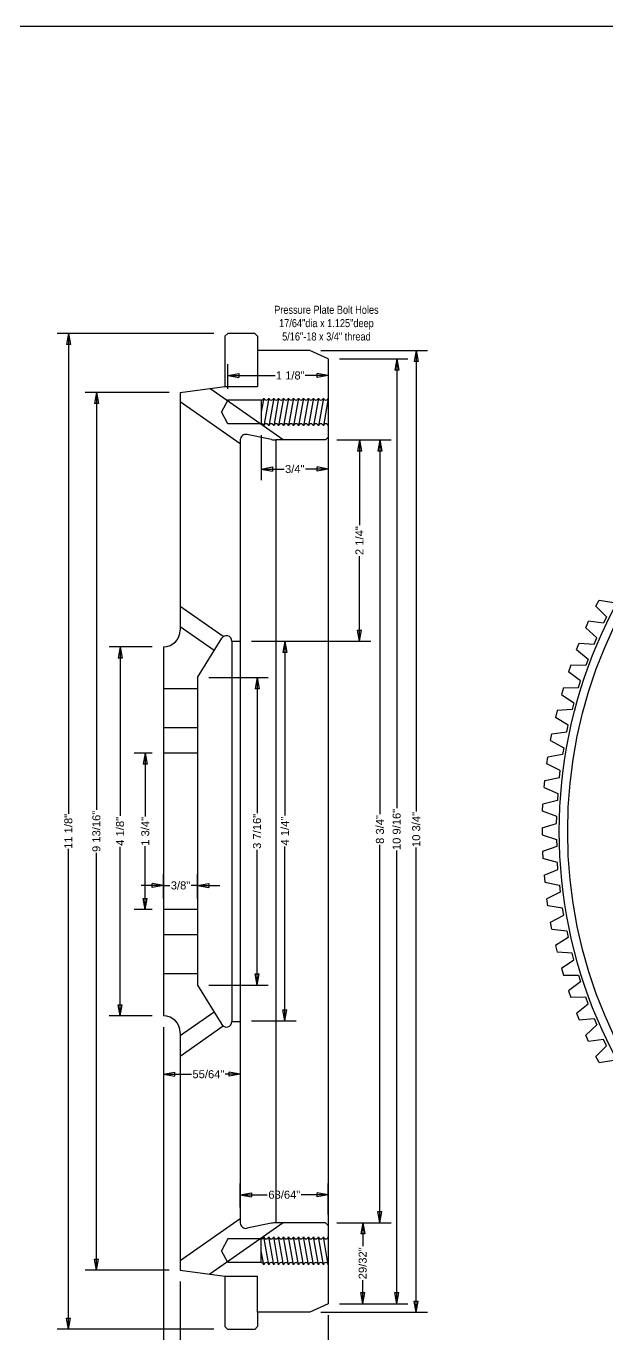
# Model space of a CAD drawing. Header units: inches. Extents: x 289 to 401, y -474 to -450.
# Drawn here: x 339.26 to 345.76, y -466.23 to -451.62 of the extents above; entities that cross this region are included whole.
import ezdxf

# ---------------------------------------------------------------- set-up
doc = ezdxf.new("R2010")
doc.units = ezdxf.units.IN
doc.header["$MEASUREMENT"] = 0
doc.header["$PDMODE"] = 1
doc.header["$PDSIZE"] = -2
for name, color, linetype in [('Black', 7, 'Continuous'), ('Dimension', 163, 'Continuous'), ('Green', 94, 'Continuous'), ('Grey', 9, 'Continuous'), ('Pink', 6, 'Continuous'), ('Red', 1, 'Continuous'), ('Title Block', 7, 'Continuous')]:
    doc.layers.add(name, color=color, linetype=linetype)
doc.styles.add('Arial', font='Arial Regular.ttf')
doc.styles.add('Arial Narrow', font='Arial Narrow Regular.ttf')
doc.styles.add('Chalkboard', font='Chalkboard Regular.ttf')
doc.dimstyles.new('Buckmensions', dxfattribs={"dimtxt": 0.115475, "dimasz": 0.125, "dimexe": 0.125, "dimexo": 0.125, "dimgap": 0, "dimtad": 0, "dimdec": 3, "dimzin": 11, "dimdsep": 46, "dimlunit": 4, "dimtxsty": 'Chalkboard', "dimblk": 'VW_EMPTYARROW', "dimcen": 0, "dimadec": 4, "dimazin": 0, "dimtfac": 0.8, "dimtdec": 3, "dimtix": 1, "dimtmove": 0, "dimatfit": 0, "dimldrblk": 'VW_EMPTYARROW', "dimfxl": 0, "dimfrac": 2, "dimtolj": 1, "dimtzin": 11, "dimarcsym": 0})

# ---------------------------------------------------------------- blocks, each defined once
blk = doc.blocks.new('VW_EMPTYARROW')
at = {"color": 0, "linetype": 'ByBlock', "lineweight": -2}
for p, q in [((0, 0), (-1, 0.18)), ((-1, -0.18), (-1, 0.18)), ((0, 0), (-1, 0)), ((0, 0), (-1, -0.18))]:
    blk.add_line(p, q, dxfattribs=at)
blk = doc.blocks.new('*D57')
at = {"layer": 'Defpoints', "color": 0, "lineweight": 0}
for p in [(340.797, -462.678), (341.656, -462.734), (340.797, -463.33)]:
    blk.add_point(p, dxfattribs=at)
at = {"layer": 'Dimension', "color": 0, "lineweight": -2}
for p, q in [((340.797, -462.803), (340.797, -463.455)), ((341.656, -462.859), (341.656, -463.455)), ((340.922, -463.33), (341.112, -463.33)), ((341.531, -463.33), (341.488, -463.33))]:
    blk.add_line(p, q, dxfattribs=at)
at = {"layer": 'Dimension', "color": 0, "lineweight": -2, "xscale": 0.125, "yscale": 0.125, "zscale": 0.125, "rotation": 180}
blk.add_blockref('VW_EMPTYARROW', (340.797, -463.33), dxfattribs=at)
at = {"layer": 'Dimension', "color": 0, "lineweight": -2, "xscale": 0.125, "yscale": 0.125, "zscale": 0.125}
blk.add_blockref('VW_EMPTYARROW', (341.656, -463.33), dxfattribs=at)
at = {"layer": 'Dimension', "color": 0, "insert": (341.3, -463.33), "char_height": 0.0895, "attachment_point": 5, "style": 'Arial'}
blk.add_mtext('\\A1;55/64"', dxfattribs=at)
blk = doc.blocks.new('*D58')
at = {"layer": 'Defpoints', "color": 0, "lineweight": 0}
for p in [(340.594, -459.74), (340.797, -459.74), (340.797, -461.49)]:
    blk.add_point(p, dxfattribs=at)
at = {"layer": 'Dimension', "color": 0, "lineweight": -2}
for p, q in [((340.672, -459.74), (340.469, -459.74)), ((340.594, -459.865), (340.594, -460.448)), ((340.594, -461.365), (340.594, -460.782)), ((340.672, -461.49), (340.469, -461.49))]:
    blk.add_line(p, q, dxfattribs=at)
at = {"layer": 'Dimension', "color": 0, "lineweight": -2, "xscale": 0.125, "yscale": 0.125, "zscale": 0.125}
for p, rotation in [((340.594, -459.74), 90), ((340.594, -461.49), 270)]:
    blk.add_blockref('VW_EMPTYARROW', p, dxfattribs=dict(at, rotation=rotation))
at = {"layer": 'Dimension', "color": 0, "insert": (340.594, -460.615), "char_height": 0.0895, "attachment_point": 5, "rotation": 90, "style": 'Arial'}
blk.add_mtext('\\A1;1 3/4"', dxfattribs=at)
blk = doc.blocks.new('*D59')
at = {"layer": 'Defpoints', "color": 0, "lineweight": 0}
for p in [(340.312, -458.553), (340.797, -458.553), (340.797, -462.678)]:
    blk.add_point(p, dxfattribs=at)
at = {"layer": 'Dimension', "color": 0, "lineweight": -2}
for p, q in [((340.672, -458.553), (340.188, -458.553)), ((340.312, -458.678), (340.312, -460.442)), ((340.312, -462.553), (340.312, -460.788)), ((340.672, -462.678), (340.188, -462.678))]:
    blk.add_line(p, q, dxfattribs=at)
at = {"layer": 'Dimension', "color": 0, "lineweight": -2, "xscale": 0.125, "yscale": 0.125, "zscale": 0.125}
for p, rotation in [((340.312, -458.553), 90), ((340.312, -462.678), 270)]:
    blk.add_blockref('VW_EMPTYARROW', p, dxfattribs=dict(at, rotation=rotation))
at = {"layer": 'Dimension', "color": 0, "insert": (340.312, -460.615), "char_height": 0.0895, "attachment_point": 5, "rotation": 90, "style": 'Arial'}
blk.add_mtext('\\A1;4 1/8"', dxfattribs=at)
blk = doc.blocks.new('*D60')
at = {"layer": 'Defpoints', "color": 0, "lineweight": 0}
for p in [(340.047, -455.709), (340.985, -455.709), (340.985, -465.521)]:
    blk.add_point(p, dxfattribs=at)
at = {"layer": 'Dimension', "color": 0, "lineweight": -2}
for p, q in [((340.86, -455.709), (339.922, -455.709)), ((340.047, -455.834), (340.047, -460.375)), ((340.047, -465.396), (340.047, -460.855)), ((340.86, -465.521), (339.922, -465.521))]:
    blk.add_line(p, q, dxfattribs=at)
at = {"layer": 'Dimension', "color": 0, "lineweight": -2, "xscale": 0.125, "yscale": 0.125, "zscale": 0.125}
for p, rotation in [((340.047, -455.709), 90), ((340.047, -465.521), 270)]:
    blk.add_blockref('VW_EMPTYARROW', p, dxfattribs=dict(at, rotation=rotation))
at = {"layer": 'Dimension', "color": 0, "insert": (340.047, -460.615), "char_height": 0.08948, "attachment_point": 5, "rotation": 90, "style": 'Arial'}
blk.add_mtext('\\A1;9 13/16"', dxfattribs=at)
blk = doc.blocks.new('*D61')
at = {"layer": 'Defpoints', "color": 0, "lineweight": 0}
for p in [(341.179, -458.896), (341.179, -462.334), (341.844, -462.334)]:
    blk.add_point(p, dxfattribs=at)
at = {"layer": 'Dimension', "color": 0, "lineweight": -2}
for p, q in [((341.304, -458.896), (341.969, -458.896)), ((341.844, -459.021), (341.844, -460.41)), ((341.844, -462.209), (341.844, -460.821)), ((341.304, -462.334), (341.969, -462.334))]:
    blk.add_line(p, q, dxfattribs=at)
at = {"layer": 'Dimension', "color": 0, "lineweight": -2, "xscale": 0.125, "yscale": 0.125, "zscale": 0.125}
for p, rotation in [((341.844, -458.896), 90), ((341.844, -462.334), 270)]:
    blk.add_blockref('VW_EMPTYARROW', p, dxfattribs=dict(at, rotation=rotation))
at = {"layer": 'Dimension', "color": 0, "insert": (341.844, -460.615), "char_height": 0.08948, "attachment_point": 5, "rotation": 90, "style": 'Arial'}
blk.add_mtext('\\A1;3 7/16"', dxfattribs=at)
blk = doc.blocks.new('*D62')
at = {"layer": 'Defpoints', "color": 0, "lineweight": 0}
for p in [(341.656, -458.49), (341.656, -462.734), (342.156, -462.734)]:
    blk.add_point(p, dxfattribs=at)
at = {"layer": 'Dimension', "color": 0, "lineweight": -2}
for p, q in [((341.781, -458.49), (342.281, -458.49)), ((342.156, -458.615), (342.156, -460.439)), ((342.156, -462.609), (342.156, -460.785)), ((341.781, -462.734), (342.281, -462.734))]:
    blk.add_line(p, q, dxfattribs=at)
at = {"layer": 'Dimension', "color": 0, "lineweight": -2, "xscale": 0.125, "yscale": 0.125, "zscale": 0.125}
for p, rotation in [((342.156, -458.49), 90), ((342.156, -462.734), 270)]:
    blk.add_blockref('VW_EMPTYARROW', p, dxfattribs=dict(at, rotation=rotation))
at = {"layer": 'Dimension', "color": 0, "insert": (342.156, -460.612), "char_height": 0.0895, "attachment_point": 5, "rotation": 90, "style": 'Arial'}
blk.add_mtext('\\A1;4 1/4"', dxfattribs=at)
blk = doc.blocks.new('*D63')
at = {"layer": 'Defpoints', "color": 0, "lineweight": 0}
for p in [(342.61, -456.24), (342.61, -464.99), (343.219, -464.99)]:
    blk.add_point(p, dxfattribs=at)
at = {"layer": 'Dimension', "color": 0, "lineweight": -2}
for p, q in [((342.735, -456.24), (343.344, -456.24)), ((343.219, -456.365), (343.219, -460.423)), ((343.219, -464.865), (343.219, -460.764)), ((342.735, -464.99), (343.344, -464.99))]:
    blk.add_line(p, q, dxfattribs=at)
at = {"layer": 'Dimension', "color": 0, "lineweight": -2, "xscale": 0.125, "yscale": 0.125, "zscale": 0.125}
for p, rotation in [((343.219, -456.24), 90), ((343.219, -464.99), 270)]:
    blk.add_blockref('VW_EMPTYARROW', p, dxfattribs=dict(at, rotation=rotation))
at = {"layer": 'Dimension', "color": 0, "insert": (343.219, -460.594), "char_height": 0.0895, "attachment_point": 5, "rotation": 90, "style": 'Arial'}
blk.add_mtext('\\A1;8 3/4"', dxfattribs=at)
blk = doc.blocks.new('*D64')
at = {"layer": 'Defpoints', "color": 0, "lineweight": 0}
for p in [(342.641, -455.334), (343.406, -455.334), (342.641, -465.896)]:
    blk.add_point(p, dxfattribs=at)
at = {"layer": 'Dimension', "color": 0, "lineweight": -2}
for p, q in [((342.766, -455.334), (343.531, -455.334)), ((343.406, -455.459), (343.406, -460.357)), ((343.406, -465.771), (343.406, -460.83)), ((342.766, -465.896), (343.531, -465.896))]:
    blk.add_line(p, q, dxfattribs=at)
at = {"layer": 'Dimension', "color": 0, "lineweight": -2, "xscale": 0.125, "yscale": 0.125, "zscale": 0.125}
for p, rotation in [((343.406, -455.334), 90), ((343.406, -465.896), 270)]:
    blk.add_blockref('VW_EMPTYARROW', p, dxfattribs=dict(at, rotation=rotation))
at = {"layer": 'Dimension', "color": 0, "insert": (343.406, -460.594), "char_height": 0.08948, "attachment_point": 5, "rotation": 90, "style": 'Arial'}
blk.add_mtext('\\A1;10 9/16"', dxfattribs=at)
blk = doc.blocks.new('*D65')
at = {"layer": 'Defpoints', "color": 0, "lineweight": 0}
for p in [(342.434, -455.24), (343.625, -455.24), (342.434, -465.99)]:
    blk.add_point(p, dxfattribs=at)
at = {"layer": 'Dimension', "color": 0, "lineweight": -2}
for p, q in [((342.559, -455.24), (343.75, -455.24)), ((343.625, -455.365), (343.625, -460.392)), ((343.625, -465.865), (343.625, -460.796)), ((342.559, -465.99), (343.75, -465.99))]:
    blk.add_line(p, q, dxfattribs=at)
at = {"layer": 'Dimension', "color": 0, "lineweight": -2, "xscale": 0.125, "yscale": 0.125, "zscale": 0.125}
for p, rotation in [((343.625, -455.24), 90), ((343.625, -465.99), 270)]:
    blk.add_blockref('VW_EMPTYARROW', p, dxfattribs=dict(at, rotation=rotation))
at = {"layer": 'Dimension', "color": 0, "insert": (343.625, -460.594), "char_height": 0.08948, "attachment_point": 5, "rotation": 90, "style": 'Arial'}
blk.add_mtext('\\A1;10 3/4"', dxfattribs=at)
blk = doc.blocks.new('*D66')
at = {"layer": 'Defpoints', "color": 0, "lineweight": 0}
for p in [(339.734, -455.049), (341.485, -455.049), (341.485, -466.181)]:
    blk.add_point(p, dxfattribs=at)
at = {"layer": 'Dimension', "color": 0, "lineweight": -2}
for p, q in [((341.36, -455.049), (339.609, -455.049)), ((339.734, -455.174), (339.734, -460.418)), ((339.734, -466.056), (339.734, -460.812)), ((341.36, -466.181), (339.609, -466.181))]:
    blk.add_line(p, q, dxfattribs=at)
at = {"layer": 'Dimension', "color": 0, "lineweight": -2, "xscale": 0.125, "yscale": 0.125, "zscale": 0.125}
for p, rotation in [((339.734, -455.049), 90), ((339.734, -466.181), 270)]:
    blk.add_blockref('VW_EMPTYARROW', p, dxfattribs=dict(at, rotation=rotation))
at = {"layer": 'Dimension', "color": 0, "insert": (339.734, -460.615), "char_height": 0.08948, "attachment_point": 5, "rotation": 90, "style": 'Arial'}
blk.add_mtext('\\A1;11 1/8"', dxfattribs=at)
blk = doc.blocks.new('*D67')
at = {"layer": 'Defpoints', "color": 0, "lineweight": 0}
for p in [(340.797, -461.22), (340.797, -461.49), (341.179, -461.49)]:
    blk.add_point(p, dxfattribs=at)
at = {"layer": 'Dimension', "color": 0, "lineweight": -2}
for p, q in [((340.797, -461.365), (340.797, -461.095)), ((341.179, -461.365), (341.179, -461.095)), ((340.672, -461.22), (340.547, -461.22)), ((340.797, -461.22), (340.87, -461.22)), ((341.179, -461.22), (341.107, -461.22)), ((341.304, -461.22), (341.429, -461.22))]:
    blk.add_line(p, q, dxfattribs=at)
at = {"layer": 'Dimension', "color": 0, "lineweight": -2, "xscale": 0.125, "yscale": 0.125, "zscale": 0.125}
blk.add_blockref('VW_EMPTYARROW', (340.797, -461.22), dxfattribs=at)
at = {"layer": 'Dimension', "color": 0, "lineweight": -2, "xscale": 0.125, "yscale": 0.125, "zscale": 0.125, "rotation": 180}
blk.add_blockref('VW_EMPTYARROW', (341.179, -461.22), dxfattribs=at)
at = {"layer": 'Dimension', "color": 0, "insert": (340.988, -461.22), "char_height": 0.0895, "attachment_point": 5, "style": 'Arial'}
blk.add_mtext('\\A1;3/8"', dxfattribs=at)
blk = doc.blocks.new('*D68')
at = {"layer": 'Defpoints', "color": 0, "lineweight": 0}
for p in [(342.641, -464.677), (341.656, -464.945), (342.641, -465.021)]:
    blk.add_point(p, dxfattribs=at)
at = {"layer": 'Dimension', "color": 0, "lineweight": -2}
for p, q in [((341.656, -464.82), (341.656, -464.552)), ((342.641, -464.896), (342.641, -464.552)), ((341.781, -464.677), (341.959, -464.677)), ((342.516, -464.677), (342.338, -464.677))]:
    blk.add_line(p, q, dxfattribs=at)
at = {"layer": 'Dimension', "color": 0, "lineweight": -2, "xscale": 0.125, "yscale": 0.125, "zscale": 0.125, "rotation": 180}
blk.add_blockref('VW_EMPTYARROW', (341.656, -464.677), dxfattribs=at)
at = {"layer": 'Dimension', "color": 0, "lineweight": -2, "xscale": 0.125, "yscale": 0.125, "zscale": 0.125}
blk.add_blockref('VW_EMPTYARROW', (342.641, -464.677), dxfattribs=at)
at = {"layer": 'Dimension', "color": 0, "insert": (342.149, -464.677), "char_height": 0.0895, "attachment_point": 5, "style": 'Arial'}
blk.add_mtext('\\A1;63/64"', dxfattribs=at)
blk = doc.blocks.new('*D69')
at = {"layer": 'Defpoints', "color": 0, "lineweight": 0}
for p in [(341.485, -466.181), (341.85, -466.181), (341.485, -466.48)]:
    blk.add_point(p, dxfattribs=at)
at = {"layer": 'Dimension', "color": 0, "lineweight": -2}
for p, q in [((341.485, -466.306), (341.485, -466.605)), ((341.85, -466.306), (341.85, -466.605)), ((341.36, -466.48), (341.235, -466.48)), ((341.485, -466.48), (341.85, -466.48)), ((341.975, -466.48), (342.1, -466.48))]:
    blk.add_line(p, q, dxfattribs=at)
at = {"layer": 'Dimension', "color": 0, "lineweight": -2, "xscale": 0.125, "yscale": 0.125, "zscale": 0.125}
blk.add_blockref('VW_EMPTYARROW', (341.485, -466.48), dxfattribs=at)
at = {"layer": 'Dimension', "color": 0, "lineweight": -2, "xscale": 0.125, "yscale": 0.125, "zscale": 0.125, "rotation": 180}
blk.add_blockref('VW_EMPTYARROW', (341.85, -466.48), dxfattribs=at)
at = {"layer": 'Dimension', "color": 0, "insert": (342.29, -466.48), "char_height": 0.0895, "attachment_point": 5, "style": 'Arial'}
blk.add_mtext('\\A1;23/64"', dxfattribs=at)
blk = doc.blocks.new('*D70')
at = {"layer": 'Defpoints', "color": 0, "lineweight": 0}
for p in [(342.641, -465.896), (341.85, -466.181), (341.85, -466.65)]:
    blk.add_point(p, dxfattribs=at)
at = {"layer": 'Dimension', "color": 0, "lineweight": -2}
for p, q in [((342.641, -466.021), (342.641, -466.775)), ((341.85, -466.306), (341.85, -466.775)), ((341.975, -466.65), (342.057, -466.65)), ((342.516, -466.65), (342.434, -466.65))]:
    blk.add_line(p, q, dxfattribs=at)
at = {"layer": 'Dimension', "color": 0, "lineweight": -2, "xscale": 0.125, "yscale": 0.125, "zscale": 0.125, "rotation": 180}
blk.add_blockref('VW_EMPTYARROW', (341.85, -466.65), dxfattribs=at)
at = {"layer": 'Dimension', "color": 0, "lineweight": -2, "xscale": 0.125, "yscale": 0.125, "zscale": 0.125}
blk.add_blockref('VW_EMPTYARROW', (342.641, -466.65), dxfattribs=at)
at = {"layer": 'Dimension', "color": 0, "insert": (342.246, -466.65), "char_height": 0.0895, "attachment_point": 5, "style": 'Arial'}
blk.add_mtext('\\A1;51/64"', dxfattribs=at)
blk = doc.blocks.new('*D71')
at = {"layer": 'Defpoints', "color": 0, "lineweight": 0}
for p in [(340.985, -465.521), (342.641, -465.896), (342.641, -466.87)]:
    blk.add_point(p, dxfattribs=at)
at = {"layer": 'Dimension', "color": 0, "lineweight": -2}
for p, q in [((340.985, -465.646), (340.985, -466.995)), ((342.641, -466.021), (342.641, -466.995)), ((341.11, -466.87), (341.293, -466.87)), ((342.516, -466.87), (341.767, -466.87))]:
    blk.add_line(p, q, dxfattribs=at)
at = {"layer": 'Dimension', "color": 0, "lineweight": -2, "xscale": 0.125, "yscale": 0.125, "zscale": 0.125, "rotation": 180}
blk.add_blockref('VW_EMPTYARROW', (340.985, -466.87), dxfattribs=at)
at = {"layer": 'Dimension', "color": 0, "lineweight": -2, "xscale": 0.125, "yscale": 0.125, "zscale": 0.125}
blk.add_blockref('VW_EMPTYARROW', (342.641, -466.87), dxfattribs=at)
at = {"layer": 'Dimension', "color": 0, "insert": (341.53, -466.87), "char_height": 0.08948, "attachment_point": 5, "style": 'Arial'}
blk.add_mtext('\\A1;1 21/32"', dxfattribs=at)
blk = doc.blocks.new('*D72')
at = {"layer": 'Defpoints', "color": 0, "lineweight": 0}
for p in [(340.797, -462.678), (342.641, -465.896), (342.641, -467.11)]:
    blk.add_point(p, dxfattribs=at)
at = {"layer": 'Dimension', "color": 0, "lineweight": -2}
for p, q in [((340.797, -462.803), (340.797, -467.235)), ((342.641, -466.021), (342.641, -467.235)), ((340.922, -467.11), (341.483, -467.11)), ((342.516, -467.11), (341.956, -467.11))]:
    blk.add_line(p, q, dxfattribs=at)
at = {"layer": 'Dimension', "color": 0, "lineweight": -2, "xscale": 0.125, "yscale": 0.125, "zscale": 0.125, "rotation": 180}
blk.add_blockref('VW_EMPTYARROW', (340.797, -467.11), dxfattribs=at)
at = {"layer": 'Dimension', "color": 0, "lineweight": -2, "xscale": 0.125, "yscale": 0.125, "zscale": 0.125}
blk.add_blockref('VW_EMPTYARROW', (342.641, -467.11), dxfattribs=at)
at = {"layer": 'Dimension', "color": 0, "insert": (341.719, -467.11), "char_height": 0.08948, "attachment_point": 5, "style": 'Arial'}
blk.add_mtext('\\A1;1 27/32"', dxfattribs=at)
blk = doc.blocks.new('*D73')
at = {"layer": 'Defpoints', "color": 0, "lineweight": 0}
for p in [(342.641, -455.334), (341.516, -455.52), (341.516, -455.795)]:
    blk.add_point(p, dxfattribs=at)
at = {"layer": 'Dimension', "color": 0, "lineweight": -2}
for p, q in [((341.516, -455.67), (341.516, -455.395)), ((341.641, -455.52), (342.048, -455.52)), ((342.516, -455.52), (342.382, -455.52)), ((342.641, -455.459), (342.641, -455.645))]:
    blk.add_line(p, q, dxfattribs=at)
at = {"layer": 'Dimension', "color": 0, "lineweight": -2, "xscale": 0.125, "yscale": 0.125, "zscale": 0.125, "rotation": 180}
blk.add_blockref('VW_EMPTYARROW', (341.516, -455.52), dxfattribs=at)
at = {"layer": 'Dimension', "color": 0, "lineweight": -2, "xscale": 0.125, "yscale": 0.125, "zscale": 0.125}
blk.add_blockref('VW_EMPTYARROW', (342.641, -455.52), dxfattribs=at)
at = {"layer": 'Dimension', "color": 0, "insert": (342.215, -455.52), "char_height": 0.0895, "attachment_point": 5, "style": 'Arial'}
blk.add_mtext('\\A1;1 1/8"', dxfattribs=at)
blk = doc.blocks.new('*D74')
at = {"layer": 'Defpoints', "color": 0, "lineweight": 0}
for p in [(341.891, -456.06), (342.641, -456.209), (341.891, -456.565)]:
    blk.add_point(p, dxfattribs=at)
at = {"layer": 'Dimension', "color": 0, "lineweight": -2}
for p, q in [((341.891, -456.185), (341.891, -456.69)), ((342.641, -456.334), (342.641, -456.69)), ((342.016, -456.565), (342.147, -456.565)), ((342.516, -456.565), (342.385, -456.565))]:
    blk.add_line(p, q, dxfattribs=at)
at = {"layer": 'Dimension', "color": 0, "lineweight": -2, "xscale": 0.125, "yscale": 0.125, "zscale": 0.125, "rotation": 180}
blk.add_blockref('VW_EMPTYARROW', (341.891, -456.565), dxfattribs=at)
at = {"layer": 'Dimension', "color": 0, "lineweight": -2, "xscale": 0.125, "yscale": 0.125, "zscale": 0.125}
blk.add_blockref('VW_EMPTYARROW', (342.641, -456.565), dxfattribs=at)
at = {"layer": 'Dimension', "color": 0, "insert": (342.266, -456.565), "char_height": 0.0895, "attachment_point": 5, "style": 'Arial'}
blk.add_mtext('\\A1;3/4"', dxfattribs=at)
blk = doc.blocks.new('*D79')
at = {"layer": 'Defpoints', "color": 0, "lineweight": 0}
for p in [(342.61, -456.24), (342.99, -456.24), (341.656, -458.49)]:
    blk.add_point(p, dxfattribs=at)
at = {"layer": 'Dimension', "color": 0, "lineweight": -2}
for p, q in [((342.735, -456.24), (343.115, -456.24)), ((342.99, -456.365), (342.99, -457.193)), ((342.99, -458.365), (342.99, -457.538)), ((341.781, -458.49), (343.115, -458.49))]:
    blk.add_line(p, q, dxfattribs=at)
at = {"layer": 'Dimension', "color": 0, "lineweight": -2, "xscale": 0.125, "yscale": 0.125, "zscale": 0.125}
for p, rotation in [((342.99, -456.24), 90), ((342.99, -458.49), 270)]:
    blk.add_blockref('VW_EMPTYARROW', p, dxfattribs=dict(at, rotation=rotation))
at = {"layer": 'Dimension', "color": 0, "insert": (342.99, -457.365), "char_height": 0.0895, "attachment_point": 5, "rotation": 90, "style": 'Arial'}
blk.add_mtext('\\A1;2 1/4"', dxfattribs=at)
blk = doc.blocks.new('*D80')
at = {"layer": 'Defpoints', "color": 0, "lineweight": 0}
for p in [(342.61, -464.99), (343.026, -464.99), (342.641, -465.896)]:
    blk.add_point(p, dxfattribs=at)
at = {"layer": 'Dimension', "color": 0, "lineweight": -2}
for p, q in [((342.735, -464.99), (343.151, -464.99)), ((343.026, -465.115), (343.026, -465.253)), ((343.026, -465.771), (343.026, -465.633)), ((342.766, -465.896), (343.151, -465.896))]:
    blk.add_line(p, q, dxfattribs=at)
at = {"layer": 'Dimension', "color": 0, "lineweight": -2, "xscale": 0.125, "yscale": 0.125, "zscale": 0.125}
for p, rotation in [((343.026, -464.99), 90), ((343.026, -465.896), 270)]:
    blk.add_blockref('VW_EMPTYARROW', p, dxfattribs=dict(at, rotation=rotation))
at = {"layer": 'Dimension', "color": 0, "insert": (343.026, -465.443), "char_height": 0.0895, "attachment_point": 5, "rotation": 90, "style": 'Arial'}
blk.add_mtext('\\A1;29/32"', dxfattribs=at)

msp = doc.modelspace()

# ---------------------------------------------------------------- linework, layer by layer
at = {"layer": 'Black'}
for p, q in [((341.485, -455.0803889), (341.51625, -455.0491389)), ((341.485, -455.0803889), (341.485, -455.6421389)), ((341.81875, -455.0491389), (341.51625, -455.0491389)), ((341.81875, -455.0491389), (341.85, -455.0803889)), ((341.85, -455.0803889), (341.85, -455.2401389)), ((342.434, -455.2401389), (341.85, -455.2401389)), ((341.85, -455.2401389), (341.85, -455.6421389)), ((342.64125, -455.3338889), (342.434, -455.2401389)), ((342.64125, -455.3338889), (342.64125, -456.2088889)), ((340.985, -455.7088889), (341.485, -455.6421389)), ((340.985, -455.7088889), (340.985, -458.3651389)), ((341.485, -455.6421389), (341.85, -455.6421389)), ((341.6565, -456.2401389), (341.6565, -458.4901389)), ((342.0051402, -456.2350393), (341.7308, -456.1787629)), ((342.61, -456.2401389), (342.0553775, -456.2401389)), ((342.64125, -456.2088889), (342.61, -456.2401389)), ((341.1795, -458.8963889), (341.4486475, -458.456)), ((341.5635, -458.4901389), (341.6565, -458.4901389)), ((340.7975, -458.5526389), (340.7975, -459.0211389)), ((341.1795, -458.8963889), (341.1795, -459.0211389)), ((341.1795, -459.0211389), (340.7975, -459.0211389)), ((340.7975, -459.4591389), (340.7975, -459.7401389)), ((341.1795, -459.4591389), (340.7975, -459.4591389)), ((341.1795, -459.4591389), (341.1795, -459.7401389)), ((341.1795, -459.7401389), (340.7975, -459.7401389)), ((340.7975, -461.4901389), (340.7975, -461.7711389)), ((341.1795, -461.4901389), (340.7975, -461.4901389)), ((341.1795, -461.4901389), (341.1795, -461.7711389)), ((341.1795, -461.7711389), (340.7975, -461.7711389)), ((340.7975, -462.2091389), (340.7975, -462.6776389)), ((341.1795, -462.2091389), (340.7975, -462.2091389)), ((341.1795, -462.2091389), (341.1795, -462.3338889)), ((341.1795, -462.3338889), (341.4486475, -462.7742778)), ((341.5635, -462.7401389), (341.6565, -462.7401389)), ((341.6565, -462.734375), (341.6565, -464.9901389)), ((340.985, -462.8651389), (340.985, -465.5213889)), ((342.0051402, -464.9952385), (341.7308, -465.0515149)), ((342.61, -464.9901389), (342.0533, -464.9901475)), ((342.61, -464.9901389), (342.64125, -465.0213889)), ((342.64125, -465.0213889), (342.64125, -465.8963889)), ((340.985, -465.5213889), (341.485, -465.5881389)), ((341.485, -465.5881389), (341.485, -466.1498889)), ((341.485, -465.5881389), (341.85, -465.5881389)), ((341.85, -465.9901389), (341.85, -465.5881389)), ((342.64125, -465.8963889), (342.434, -465.9901389)), ((341.85, -465.9901389), (341.85, -466.1498889)), ((342.434, -465.9901389), (341.85, -465.9901389)), ((341.485, -466.1498889), (341.51625, -466.1811389)), ((341.81875, -466.1811389), (341.51625, -466.1811389)), ((341.81875, -466.1811389), (341.85, -466.1498889))]:
    msp.add_line(p, q, dxfattribs=at)
msp.add_circle((350.6, -460.6151389), 5.375, dxfattribs=at)
for centre, radius, start, end in [((341.719, -456.2401389), 0.0625, 77.69781738, 180), ((342.0553775, -455.9901389), 0.25, 258.40752808, 270), ((340.7975, -458.3651389), 0.1875, 270, 0), ((341.501, -458.4901389), 0.0625, 0, 150.2451278), ((340.7975, -462.8651389), 0.1875, 0, 90), ((341.501, -462.7401389), 0.0625, 209.7548722, 0), ((341.719, -464.9901389), 0.0625, 180, 282.30218262), ((342.0553775, -465.2401389), 0.25, 90, 101.59247192)]:
    msp.add_arc(centre, radius, start, end, dxfattribs=at)
at = {"layer": 'Green'}
for p, q in [((345.6348425, -458.0993701), (345.6706414, -458.0299298)), ((345.6706414, -458.0299298), (345.8363274, -458.0584833)), ((345.6348425, -458.0993701), (345.7542087, -458.2177712)), ((345.7542087, -458.2177712), (345.7200724, -458.2880438)), ((345.5207612, -458.3384713), (345.5532155, -458.2674063)), ((345.645626, -458.4510587), (345.5207612, -458.3384713)), ((345.7200724, -458.2880438), (345.5532155, -458.2674063)), ((345.4181861, -458.5827299), (345.4472222, -458.5102012)), ((345.4472222, -458.5102012), (345.6148721, -458.5228759)), ((345.6148721, -458.5228759), (345.645626, -458.4510587)), ((345.4181861, -458.5827299), (345.5482665, -458.6892485)), ((345.3529016, -458.7577644), (345.3273494, -458.8315926)), ((345.5209646, -458.7624476), (345.3529016, -458.7577644)), ((345.5482665, -458.6892485), (345.5209646, -458.7624476)), ((345.4623509, -458.931801), (345.3273494, -458.8315926)), ((345.4385629, -459.0062163), (345.4623509, -458.931801)), ((345.2704673, -459.0095351), (345.248457, -459.0844955)), ((345.248457, -459.0844955), (345.3880737, -459.1781668)), ((345.2704673, -459.0095351), (345.4385629, -459.0062163)), ((345.3880737, -459.1781668), (345.3678534, -459.2536298)), ((345.2001062, -459.2649431), (345.1816875, -459.3408659)), ((345.3256031, -459.4277879), (345.1816875, -459.3408659)), ((345.3678534, -459.2536298), (345.2001062, -459.2649431)), ((345.1271923, -459.6001229), (345.1419775, -459.5234097)), ((345.1419775, -459.5234097), (345.3089965, -459.5041275)), ((345.3089965, -459.5041275), (345.3256031, -459.4277879)), ((345.1271923, -459.6001229), (345.2750808, -459.6800986)), ((345.2750808, -459.6800986), (345.2621253, -459.7571419)), ((345.0850947, -459.8616792), (345.0962131, -459.7843494)), ((345.2621253, -459.7571419), (345.0962131, -459.7843494)), ((345.2366211, -459.9345276), (345.0850947, -459.8616792)), ((345.2273462, -460.0121001), (345.2366211, -459.9345276)), ((345.0554902, -460.1249424), (345.0629164, -460.0471712)), ((345.0629164, -460.0471712), (345.2273462, -460.0121001)), ((345.0554902, -460.1249424), (345.2103112, -460.1904983)), ((345.2103112, -460.1904983), (345.2047378, -460.2684242)), ((345.0384457, -460.389316), (345.0421631, -460.3112795)), ((345.1962107, -460.447431), (345.0384457, -460.389316)), ((345.2047378, -460.2684242), (345.0421631, -460.3112795)), ((345.034, -460.5760762), (345.1943515, -460.5255339)), ((345.1943515, -460.5255339), (345.1962107, -460.447431)), ((345.034, -460.5760762), (345.034, -460.6542012)), ((345.034, -460.6542012), (345.1943515, -460.7047436)), ((345.1943515, -460.7047436), (345.1962107, -460.7828464)), ((345.1962107, -460.7828464), (345.0384457, -460.8409614)), ((345.0384457, -460.8409614), (345.042163, -460.9189979)), ((345.2047378, -460.9618532), (345.042163, -460.9189979)), ((345.2103112, -461.0397792), (345.2047378, -460.9618532)), ((345.0554901, -461.105335), (345.2103112, -461.0397792)), ((345.0554901, -461.105335), (345.0629164, -461.1831063)), ((345.0629164, -461.1831063), (345.2273461, -461.2181774)), ((345.2273461, -461.2181774), (345.2366211, -461.2957499)), ((345.2366211, -461.2957499), (345.0850947, -461.3685982)), ((345.096213, -461.445928), (345.0850947, -461.3685982)), ((345.2621253, -461.4731355), (345.096213, -461.445928)), ((345.1271922, -461.6301545), (345.2750807, -461.5501788)), ((345.2750807, -461.5501788), (345.2621253, -461.4731355)), ((345.1419775, -461.7068677), (345.1271922, -461.6301545)), ((345.1419775, -461.7068677), (345.3089964, -461.72615)), ((345.3089964, -461.72615), (345.325603, -461.8024896)), ((345.325603, -461.8024896), (345.1816874, -461.8894116)), ((345.1816874, -461.8894115), (345.2001061, -461.9653343)), ((345.3678533, -461.9766477), (345.2001061, -461.9653343)), ((345.3880736, -462.0521106), (345.3678533, -461.9766477)), ((345.2484569, -462.1457819), (345.3880736, -462.0521106)), ((345.2484569, -462.1457819), (345.2704672, -462.2207423)), ((345.2704672, -462.2207423), (345.4385628, -462.2240611)), ((345.4623508, -462.2984765), (345.3273493, -462.3986849)), ((345.4385628, -462.2240611), (345.4623508, -462.2984765)), ((345.3273493, -462.3986849), (345.3529015, -462.4725131)), ((345.5209645, -462.4678298), (345.3529015, -462.4725131)), ((345.4181859, -462.6475475), (345.5482664, -462.541029)), ((345.5482664, -462.541029), (345.5209645, -462.4678298)), ((345.4181859, -462.6475475), (345.4472221, -462.7200763)), ((345.4472221, -462.7200763), (345.6148719, -462.7074016)), ((345.6148719, -462.7074016), (345.6456259, -462.7792188)), ((345.6456259, -462.7792188), (345.5207611, -462.8918062)), ((345.5532154, -462.9628712), (345.5207611, -462.8918062)), ((345.7200723, -462.9422337), (345.5532154, -462.9628712)), ((345.6348423, -463.1309074), (345.7542086, -463.0125062)), ((345.7542086, -463.0125062), (345.7200723, -462.9422337)), ((345.6706413, -463.2003477), (345.6348423, -463.1309074)), ((345.6706413, -463.2003477), (345.8363272, -463.1717942))]:
    msp.add_line(p, q, dxfattribs=at)
at = {"layer": 'Grey'}
for p, q in [((341.51625, -455.7948264), (341.4456323, -455.9276389)), ((341.8954167, -455.7948264), (341.51625, -455.7948264)), ((341.9190278, -455.7713889), (341.89125, -455.9276389)), ((341.89125, -455.7948264), (341.89125, -456.0604514)), ((341.9745833, -455.7713889), (341.9190278, -456.0838889)), ((342.0301389, -455.7713889), (341.9745833, -456.0838889)), ((342.0856944, -455.7713889), (342.0301389, -456.0838889)), ((342.14125, -455.7713889), (342.0856944, -456.0838889)), ((342.1968056, -455.7713889), (342.14125, -456.0838889)), ((342.2523611, -455.7713889), (342.1968056, -456.0838889)), ((342.3079167, -455.7713889), (342.2523611, -456.0838889)), ((342.3634722, -455.7713889), (342.3079167, -456.0838889)), ((342.4190278, -455.7713889), (342.3634722, -456.0838889)), ((342.4745833, -455.7713889), (342.4190278, -456.0838889)), ((342.5301389, -455.7713889), (342.4745833, -456.0838889)), ((342.5856944, -455.7713889), (342.5301389, -456.0838889)), ((342.64125, -455.7713889), (342.5856944, -456.0838889)), ((341.51625, -456.0604514), (341.4456323, -455.9276389)), ((341.8954167, -456.0604514), (341.51625, -456.0604514)), ((342.0553775, -456.2401389), (342.0553775, -464.9901389)), ((342.64125, -456.2088889), (342.64125, -465.0213889)), ((341.5635, -458.4901389), (341.5635, -462.7401389)), ((341.6565, -458.4901389), (341.6565, -462.7401389)), ((340.7975, -459.0211389), (340.7975, -459.4591389)), ((341.1795, -459.0211389), (341.1795, -459.4591389)), ((340.7975, -459.7401389), (340.7975, -461.4901389)), ((341.1795, -459.7401389), (341.1795, -461.4901389)), ((340.7975, -461.7711389), (340.7975, -462.2091389)), ((341.1795, -461.7711389), (341.1795, -462.2091389)), ((341.51625, -465.1698264), (341.4456323, -465.3026389)), ((341.8954167, -465.1698264), (341.51625, -465.1698264)), ((341.89125, -465.4354514), (341.89125, -465.1698264)), ((341.9745833, -465.4588889), (341.9190278, -465.1463889)), ((342.0301389, -465.4588889), (341.9745833, -465.1463889)), ((342.0856944, -465.4588889), (342.0301389, -465.1463889)), ((342.14125, -465.4588889), (342.0856944, -465.1463889)), ((342.1968056, -465.4588889), (342.14125, -465.1463889)), ((342.2523611, -465.4588889), (342.1968056, -465.1463889)), ((342.3079167, -465.4588889), (342.2523611, -465.1463889)), ((342.3634722, -465.4588889), (342.3079167, -465.1463889)), ((342.4190278, -465.4588889), (342.3634722, -465.1463889)), ((342.4745833, -465.4588889), (342.4190278, -465.1463889)), ((342.5301389, -465.4588889), (342.4745833, -465.1463889)), ((342.5856944, -465.4588889), (342.5301389, -465.1463889)), ((342.64125, -465.4588889), (342.5856944, -465.1463889)), ((341.51625, -465.4354514), (341.4456323, -465.3026389)), ((341.9190278, -465.4588889), (341.89125, -465.3026389)), ((341.8954167, -465.4354514), (341.51625, -465.4354514))]:
    msp.add_line(p, q, dxfattribs=at)
for centre, start, end in [((341.89125, -455.7670171), 261.47875757, 351.05591294), ((341.9468056, -455.7670171), 188.94408725, 351.05591239), ((342.0023611, -455.7670171), 188.9440876, 351.05591294), ((342.0579167, -455.7670171), 188.94408725, 351.05591239), ((342.1134722, -455.7670171), 188.9440876, 351.05591294), ((342.1690278, -455.7670171), 188.94408725, 351.05591239), ((342.2245833, -455.7670171), 188.9440876, 351.05591294), ((342.2801389, -455.7670171), 188.94408725, 351.05591239), ((342.3356944, -455.7670171), 188.9440876, 351.05591294), ((342.39125, -455.7670171), 188.94408725, 351.05591239), ((342.4468056, -455.7670171), 188.9440876, 351.05591294), ((342.5023611, -455.7670171), 188.94408725, 351.05591239), ((342.5579167, -455.7670171), 188.9440876, 351.05591294), ((342.6134722, -455.7670171), 188.94408725, 351.05591239), ((341.89125, -456.0882607), 8.94408725, 98.52124243), ((341.9468056, -456.0882607), 8.94408706, 171.05591294), ((342.0023611, -456.0882607), 8.94408725, 171.05591239), ((342.0579167, -456.0882607), 8.94408706, 171.05591294), ((342.1134722, -456.0882607), 8.94408725, 171.05591239), ((342.1690278, -456.0882607), 8.94408706, 171.05591294), ((342.2245833, -456.0882607), 8.94408725, 171.05591239), ((342.2801389, -456.0882607), 8.94408706, 171.05591294), ((342.3356944, -456.0882607), 8.94408725, 171.05591239), ((342.39125, -456.0882607), 8.94408706, 171.05591294), ((342.4468056, -456.0882607), 8.94408725, 171.05591239), ((342.5023611, -456.0882607), 8.94408706, 171.05591294), ((342.5579167, -456.0882607), 8.94408725, 171.05591239), ((342.6134722, -456.0882607), 8.94408706, 171.05591294), ((341.89125, -465.1420171), 261.47875757, 351.05591275), ((341.9468056, -465.1420171), 188.94408706, 351.05591294), ((342.0023611, -465.1420171), 188.94408761, 351.05591275), ((342.0579167, -465.1420171), 188.94408706, 351.05591294), ((342.1134722, -465.1420171), 188.94408761, 351.05591275), ((342.1690278, -465.1420171), 188.94408706, 351.05591294), ((342.2245833, -465.1420171), 188.94408761, 351.05591275), ((342.2801389, -465.1420171), 188.94408706, 351.05591294), ((342.3356944, -465.1420171), 188.94408761, 351.05591275), ((342.39125, -465.1420171), 188.94408706, 351.05591294), ((342.4468056, -465.1420171), 188.94408761, 351.05591275), ((342.5023611, -465.1420171), 188.94408706, 351.05591294), ((342.5579167, -465.1420171), 188.94408761, 351.05591275), ((342.6134722, -465.1420171), 188.94408706, 351.05591294), ((341.89125, -465.4632607), 8.94408706, 98.52124243), ((341.9468056, -465.4632607), 8.94408761, 171.05591275), ((342.0023611, -465.4632607), 8.94408706, 171.0559124), ((342.0579167, -465.4632607), 8.94408761, 171.05591275), ((342.1134722, -465.4632607), 8.94408706, 171.0559124), ((342.1690278, -465.4632607), 8.94408761, 171.05591275), ((342.2245833, -465.4632607), 8.94408706, 171.0559124), ((342.2801389, -465.4632607), 8.94408761, 171.05591275), ((342.3356944, -465.4632607), 8.94408706, 171.0559124), ((342.39125, -465.4632607), 8.94408761, 171.05591275), ((342.4468056, -465.4632607), 8.94408706, 171.0559124), ((342.5023611, -465.4632607), 8.94408761, 171.05591275), ((342.5579167, -465.4632607), 8.94408706, 171.0559124), ((342.6134722, -465.4632607), 8.94408761, 171.05591275)]:
    msp.add_arc(centre, 0.0281197, start, end, dxfattribs=at)
at = {"layer": 'Pink', "color": 221}
for p, q in [((342.1369103, -456.2401389), (341.3152433, -455.6648014)), ((341.6565, -456.285244), (340.985, -455.8150546)), ((341.4665786, -458.4379717), (340.985, -458.1001005)), ((341.3640551, -458.594413), (340.985, -458.3289958)), ((341.3640551, -462.6358647), (340.985, -462.901282)), ((341.4665786, -462.7923061), (340.985, -463.1301772)), ((341.6565, -464.9450338), (340.985, -465.4152231)), ((342.1369103, -464.9901389), (341.3152433, -465.5654764))]:
    msp.add_line(p, q, dxfattribs=at)
at = {"layer": 'Red'}
msp.add_circle((350.6, -460.6151389), 5.28125, dxfattribs=at)
at = {"layer": 'Title Block'}
msp.add_line((324.6, -451.6151389), (358.6, -451.6151389), dxfattribs=at)

# ---------------------------------------------------------------- texts
at = {"layer": 'Dimension', "insert": (342.62, -454.7408315), "char_height": 0.089475371, "attachment_point": 2, "style": 'Arial Narrow'}
msp.add_mtext('{\\C163;\\lPressure Plate Bolt Holes\\P17/64"dia x 1.125"deep\\P5/16"-18 x 3/4" thread}', dxfattribs=at)

# ---------------------------------------------------------------- dimensions: what is measured, and where the dimension line sits
at = {"layer": 'Dimension'}
for base, p1, p2, picture, middle in [((339.734375, -455.0491389), (341.485, -466.1811389), (341.485, -455.0491389), '*D66', (339.734375, -460.6151389)), ((340.046875, -455.7088889), (340.985, -465.5213889), (340.985, -455.7088889), '*D60', (340.046875, -460.6151389)), ((342.9903889, -456.2401389), (341.6565, -458.4901389), (342.61, -456.2401389), '*D79', (342.9903889, -457.3651389)), ((342.15625, -462.734375), (341.6565, -458.4901389), (341.6565, -462.734375), '*D62', (342.15625, -460.6122569)), ((340.3125, -458.5526389), (340.7975, -462.6776389), (340.7975, -458.5526389), '*D59', (340.3125, -460.6151389)), ((341.84375, -462.3338889), (341.1795, -458.8963889), (341.1795, -462.3338889), '*D61', (341.84375, -460.6151389)), ((340.59375, -459.7401389), (340.7975, -461.4901389), (340.7975, -459.7401389), '*D58', (340.59375, -460.6151389)), ((343.0258553, -464.9901389), (342.64125, -465.8963889), (342.61, -464.9901389), '*D80', (343.0258553, -465.4432639))]:
    dim = msp.add_linear_dim(base=base, p1=p1, p2=p2, angle=90, dimstyle='Buckmensions', override={"dimtxt": 0.089483, "dimgap": 0.015625, "dimdec": 5, "dimpost": '<>', "dimtxsty": 'Arial'}, dxfattribs=at)
    dim.commit()
    dim.dimension.update_dxf_attribs({"geometry": picture, "text_midpoint": middle})
for base, p1, p2, picture, middle in [((343.625, -455.2401389), (342.434, -465.9901389), (342.434, -455.2401389), '*D65', (343.625, -460.59375)), ((343.40625, -455.3338889), (342.64125, -465.8963889), (342.64125, -455.3338889), '*D64', (343.40625, -460.59375)), ((343.21875, -464.9901389), (342.61, -456.2401389), (342.61, -464.9901389), '*D63', (343.21875, -460.59375))]:
    dim = msp.add_linear_dim(base=base, p1=p1, p2=p2, angle=90, dimstyle='Buckmensions', override={"dimtxt": 0.089483, "dimgap": 0.015625, "dimdec": 5, "dimpost": '<>', "dimtxsty": 'Arial'}, dxfattribs=at)
    dim.commit()
    dim.dimension.update_dxf_attribs({"geometry": picture, "text_midpoint": middle, "dimtype": 160})
for base, p1, p2, override, picture, middle in [((341.51625, -455.52), (342.64125, -455.3338889), (341.51625, -455.7948264), {"dimtxt": 0.089483, "dimgap": 0.015625, "dimdec": 5, "dimpost": '<>', "dimtxsty": 'Arial'}, '*D73', (342.215, -455.52)), ((340.7975, -463.33), (341.6565, -462.734375), (340.7975, -462.6776389), {"dimtxt": 0.089483, "dimgap": 0.015625, "dimdec": 6, "dimpost": '<>', "dimtxsty": 'Arial'}, '*D57', (341.3, -463.33)), ((342.64125, -466.87), (340.985, -465.5213889), (342.64125, -465.8963889), {"dimtxt": 0.089483, "dimgap": 0.015625, "dimdec": 6, "dimpost": '<>', "dimtxsty": 'Arial'}, '*D71', (341.53, -466.87)), ((341.485, -466.48), (341.85, -466.1811389), (341.485, -466.1811389), {"dimtxt": 0.089483, "dimgap": 0.015625, "dimdec": 6, "dimpost": '<>', "dimtxsty": 'Arial', "dimtix": 0}, '*D69', (342.2901962, -466.48))]:
    dim = msp.add_linear_dim(base=base, p1=p1, p2=p2, dimstyle='Buckmensions', override=override, dxfattribs=at)
    dim.commit()
    dim.dimension.update_dxf_attribs({"geometry": picture, "text_midpoint": middle, "dimtype": 160})
for base, p1, p2, override, picture, middle in [((341.89125, -456.5651389), (342.64125, -456.2088889), (341.89125, -456.0604514), {"dimtxt": 0.089483, "dimgap": 0.015625, "dimdec": 5, "dimpost": '<>', "dimtxsty": 'Arial'}, '*D74', (342.26625, -456.5651389)), ((340.7975, -461.22), (341.1795, -461.4901389), (340.7975, -461.4901389), {"dimtxt": 0.089483, "dimgap": 0.015625, "dimdec": 6, "dimpost": '<>', "dimtxsty": 'Arial'}, '*D67', (340.9885, -461.22)), ((342.64125, -467.11), (340.7975, -462.6776389), (342.64125, -465.8963889), {"dimtxt": 0.089483, "dimgap": 0.015625, "dimdec": 6, "dimpost": '<>', "dimtxsty": 'Arial'}, '*D72', (341.719375, -467.11)), ((342.64125, -464.6774319), (341.6565, -464.9450338), (342.64125, -465.0213889), {"dimtxt": 0.089483, "dimgap": 0.015625, "dimdec": 6, "dimpost": '<>', "dimtxsty": 'Arial'}, '*D68', (342.148875, -464.6774319)), ((341.85, -466.65), (342.64125, -465.8963889), (341.85, -466.1811389), {"dimtxt": 0.089483, "dimgap": 0.015625, "dimdec": 6, "dimpost": '<>', "dimtxsty": 'Arial'}, '*D70', (342.245625, -466.65))]:
    dim = msp.add_linear_dim(base=base, p1=p1, p2=p2, dimstyle='Buckmensions', override=override, dxfattribs=at)
    dim.commit()
    dim.dimension.update_dxf_attribs({"geometry": picture, "text_midpoint": middle})

doc.saveas('drawing.dxf')
